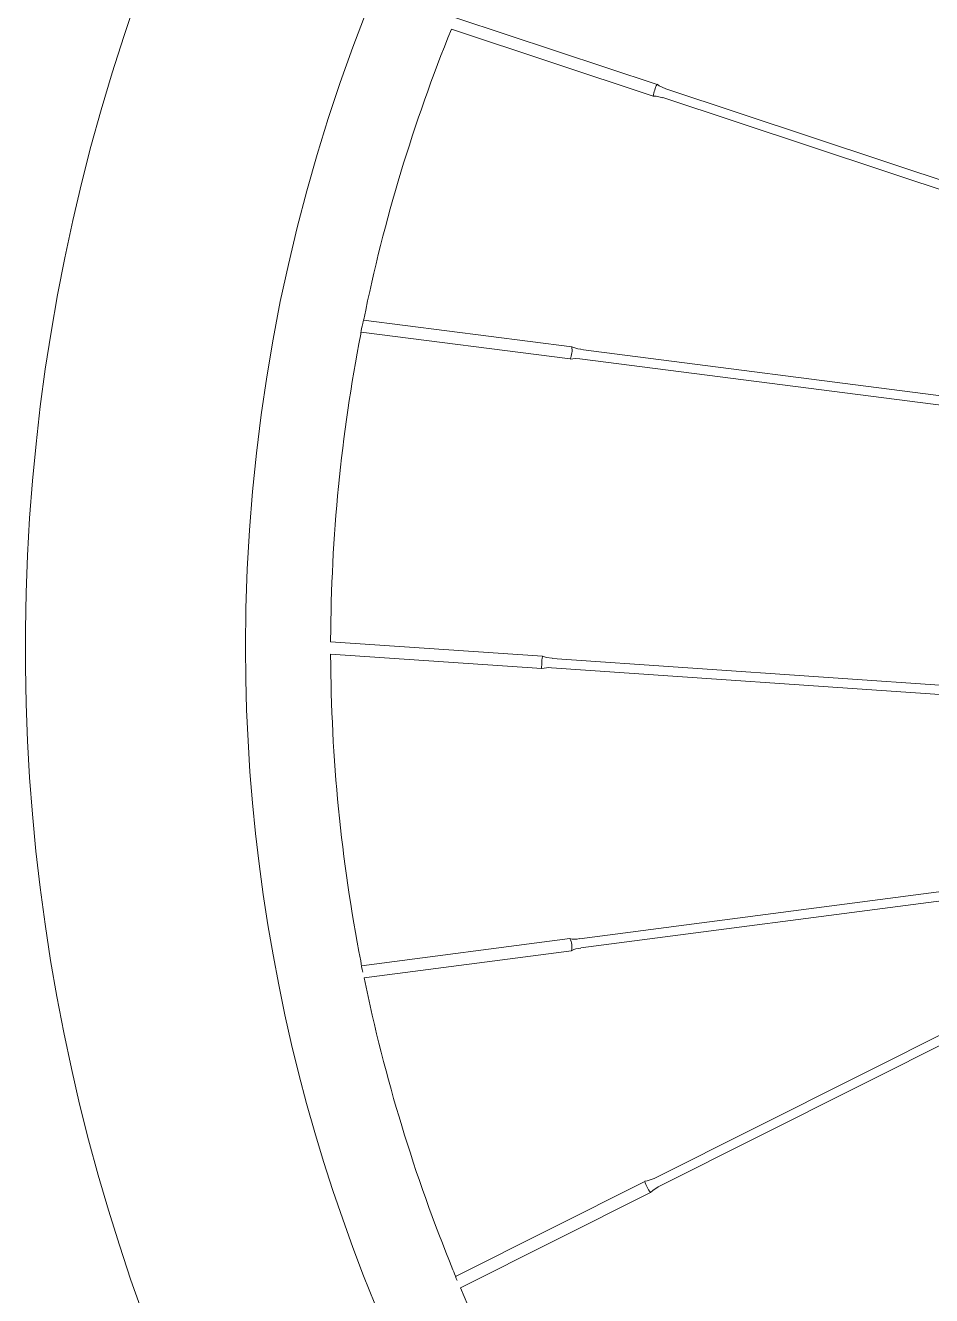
# Model space of a CAD drawing. Header units: inches. Extents: x -26 to 158, y -1 to 132.
# Drawn here: x -24.58 to -18.69, y 96.1 to 104.36 of the extents above; entities that cross this region are included whole.
import ezdxf

# ---------------------------------------------------------------- set-up
doc = ezdxf.new("R2010")
doc.units = ezdxf.units.IN
doc.layers.add('ZANO_R', color=7, linetype='Continuous', lineweight=0)

msp = doc.modelspace()

# ---------------------------------------------------------------- linework, layer by layer
at = {"layer": 'ZANO_R'}
for p, q in [((-20.47327, 103.9779), (-21.78138, 104.41185)), ((-21.81037, 104.33718), (-20.49846, 103.90197)), ((-13.80281, 101.75454), (-20.4173, 103.9488)), ((-20.43619, 103.89185), (-13.8217, 101.69759)), ((-21.0285, 102.27108), (-22.38148, 102.44529)), ((-22.39714, 102.36664), (-21.03871, 102.19174)), ((-14.02358, 101.35909), (-20.96841, 102.25327)), ((-20.97607, 102.19376), (-14.03124, 101.29958)), ((-21.2177, 100.25789), (-22.59603, 100.35259)), ((-22.59602, 100.2724), (-21.22318, 100.17808)), ((-14.6429, 99.79615), (-21.15618, 100.24364)), ((-21.16029, 100.18378), (-14.74832, 99.74325)), ((-14.26355, 99.98651), (-20.49228, 96.86093)), ((-20.46537, 96.80731), (-14.23664, 99.93288)), ((-16.12294, 99.05346), (-20.97773, 98.42001)), ((-20.96997, 98.36052), (-16.2859, 98.97169)), ((-21.04024, 98.42194), (-22.39495, 98.24518)), ((-22.37784, 98.16673), (-21.02989, 98.34261)), ((-20.55243, 96.84194), (-21.78427, 96.2238)), ((-21.75196, 96.15051), (-20.51655, 96.77043))]:
    msp.add_line(p, q, dxfattribs=at)
at = {"layer": 'ZANO_R', "flags": 128}
for points in [[(-20.41716, 103.94905), (-20.46028, 103.96904), (-20.4725, 103.97876)], [(-20.49815, 103.90065), (-20.47837, 103.90091), (-20.43624, 103.89143)], [(-22.39973, 102.35228), (-22.39943, 102.35453), (-22.39837, 102.36223), (-22.39652, 102.37436), (-22.39392, 102.38952), (-22.39074, 102.40595), (-22.38731, 102.42177), (-22.3841, 102.43527), (-22.38163, 102.44497), (-22.38035, 102.44977), (-22.38042, 102.44954)], [(-20.96826, 102.25464), (-20.98838, 102.2569), (-21.02798, 102.27144)], [(-21.03823, 102.19073), (-21.00439, 102.19533), (-20.97619, 102.19242)], [(-22.59622, 100.35261), (-22.59619, 100.35325), (-22.59572, 100.36146), (-22.59553, 100.36436), (-22.59553, 100.36432)], [(-22.59557, 100.26496), (-22.59555, 100.26462), (-22.59583, 100.26912), (-22.59601, 100.2724)], [(-21.22318, 100.17808), (-21.22383, 100.18118), (-21.22397, 100.18988), (-21.22356, 100.20286), (-21.22268, 100.21814), (-21.22146, 100.2334), (-21.22009, 100.24632), (-21.21877, 100.25492), (-21.2177, 100.25789), (-21.21764, 100.25788)], [(-21.15599, 100.24508), (-21.19117, 100.24921), (-21.21709, 100.25901)], [(-21.22306, 100.178), (-21.17754, 100.18422), (-21.16047, 100.1823)], [(-20.49236, 96.86121), (-20.53698, 96.84485), (-20.55249, 96.84308)], [(-20.5154, 96.76972), (-20.5016, 96.78388), (-20.46511, 96.80697)], [(-21.77249, 96.19651), (-21.77842, 96.20983), (-21.78489, 96.22528), (-21.79079, 96.24028), (-21.79555, 96.25315), (-21.7988, 96.26238), (-21.80033, 96.26684), (-21.80023, 96.26655)]]:
    msp.add_lwpolyline(points, dxfattribs=at)
at = {"layer": 'ZANO_R'}
for centre, radius, start, end in [((-11.89898, 100.31436), 12.6811, 94.087833, 13.665694), ((-11.89898, 100.31436), 11.25, 19.821861, 180), ((-11.89898, 100.31436), 10.69667, 157.908804, 168.485643), ((-20.38337, 103.89371), 0.11532, 155.869915, 175.894955), ((-20.40042, 103.92582), 0.08946, 144.42925, 170.326377), ((-11.89898, 100.31436), 11.25, 180, 13.589659), ((-11.89898, 100.31436), 10.69667, 169.016838, 179.732282), ((-21.10665, 102.23092), 0.07843, 330.026807, 359.850318), ((-21.10406, 102.25038), 0.07835, 345.465535, 15.320559), ((-11.89898, 100.31436), 10.69667, 180.264422, 190.983952), ((-21.13815, 98.36883), 0.11139, 346.387067, 28.477923), ((-21.00708, 98.53479), 0.11735, 253.921022, 284.368522), ((-20.97009, 98.24531), 0.11389, 89.896335, 121.390085), ((-21.67912, 98.36954), 0.7266, 187.372635, 193.249327), ((-11.89898, 100.31436), 10.69667, 191.582267, 202.235611), ((-20.46415, 96.85659), 0.0894, 189.419469, 215.334234), ((-20.42959, 96.84581), 0.11502, 200.840995, 220.918031), ((-11.89898, 100.31436), 10.69667, 202.908804, 213.485571)]:
    msp.add_arc(centre, radius, start, end, dxfattribs=at)

doc.saveas('drawing.dxf')
